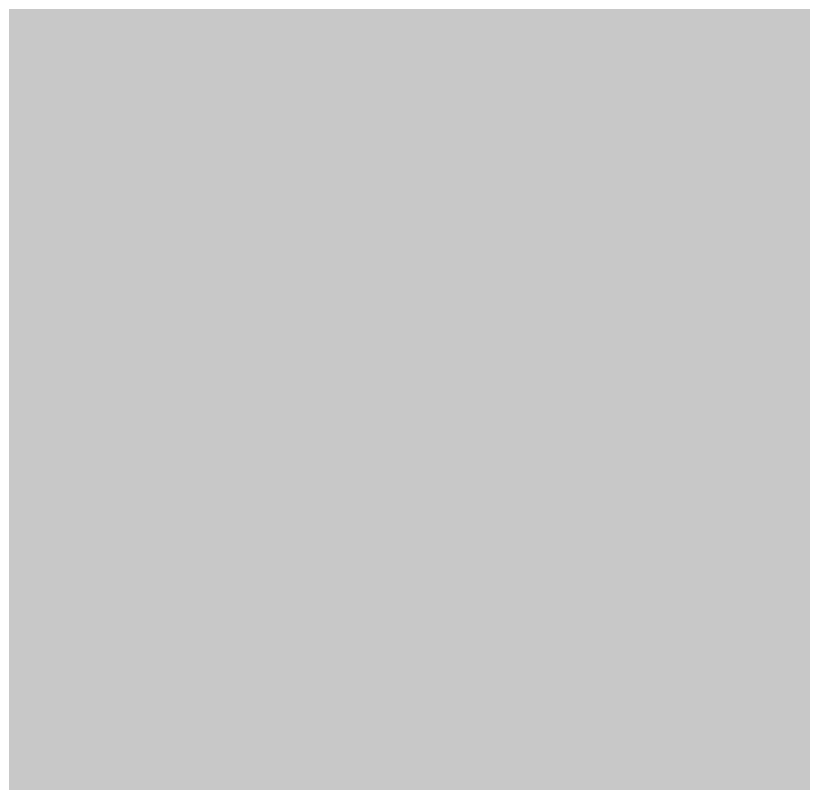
# Model space of a CAD drawing. Header units: inches. Extents: x 288635 to 693176, y 676945 to 1601077.
# Drawn here: x 498911 to 503177, y 1136158 to 1140318 of the extents above; entities that cross this region are included whole.
import ezdxf

# ---------------------------------------------------------------- set-up
doc = ezdxf.new("R2010")
doc.units = ezdxf.units.IN
doc.header["$MEASUREMENT"] = 0

msp = doc.modelspace()

# ---------------------------------------------------------------- hatches: boundary and pattern name
for points in [[(496298.1244, 1142829.9615), (496425.1247, 1142520.0809), (496602.925, 1142200.0403), (496806.1254, 1141859.6796), (497075.366, 1141493.9189), (497420.8067, 1141219.5983), (497954.2077, 1140960.5178), (498590.3026, 1140749.8032), (499013.6368, 1140643.9697), (499356.9971, 1140603.7892), (499511.0545, 1140585.7612), (499738.5966, 1140622.803), (500050.8055, 1140686.3031), (500357.7228, 1140770.9699), (500669.9318, 1140897.9702), (501162.0578, 1141056.7205), (501791.7674, 1141199.5958), (502188.6432, 1141215.4708), (502522.0188, 1141215.4708), (502818.3527, 1141162.554), (503161.6983, 1141074.8628), (503365.2084, 1140633.9242), (503429.5844, 1140494.4428), (503479.1989, 1140386.9448), (503749.0744, 1139884.2355), (503849.6163, 1139434.4429), (503807.2829, 1139148.6923), (503727.9077, 1138825.9), (503378.657, 1138233.2322), (502907.6978, 1137820.4813), (502792.1275, 1138261.3839), (502654.9672, 1138693.1847), (502446.6868, 1139104.6656), (502004.7259, 1139754.9069), (501379.8847, 1140400.0682), (501237.7255, 1140494.4428), (500775.3635, 1140801.389), (500606.0917, 1140494.4428), (500394.3627, 1140110.5076), (501395.1247, 1139251.9859), (501979.3259, 1138464.5843), (502284.1265, 1137890.5431), (502324.7666, 1137509.5424), (502360.3267, 1136996.4613), (502289.2065, 1136402.1002), (502162.2063, 1136102.3796), (502009.806, 1135873.7791), (501725.3254, 1135721.3788), (501364.6447, 1135670.5787), (500892.2037, 1135756.9389), (500526.443, 1135970.2993), (500221.6424, 1136290.3399), (500003.2019, 1136691.6607), (499774.6015, 1137458.7423), (499733.9614, 1138063.2635), (499774.6015, 1138850.6651), (499794.9215, 1139404.3862), (499356.9971, 1139533.1875), (499190.4003, 1139582.1865), (499129.4402, 1139124.9856), (499118.6574, 1138923.7066), (499083.7201, 1138271.5439), (499149.7602, 1137402.8622), (499261.5205, 1136935.5012), (499356.9971, 1136668.6564), (499459.6409, 1136381.7801), (499769.5215, 1135843.299), (500241.9624, 1135289.5779), (500678.8433, 1134933.9772), (501197.0043, 1134827.297), (501694.8453, 1134862.8571), (502152.0462, 1135030.4974), (502461.9269, 1135269.2579), (502721.0074, 1135665.4987), (502842.9276, 1136275.0999), (502935.9205, 1136817.385), (503484.5616, 1136324.624), (504124.6429, 1135857.2631), (504739.3241, 1135532.1424), (505181.285, 1135425.4622), (505851.8464, 1135440.7022), (506359.8474, 1135588.0225), (506781.4882, 1135765.8229), (507241.5325, 1136061.9951), (507469.5233, 1135699.892), (507590.2243, 1135217.0879), (507576.8131, 1134720.8725), (507482.9345, 1134372.1806), (507295.1774, 1133795.4978), (506986.7191, 1133285.8712), (506544.1487, 1132749.4221), (506064.1014, 1133037.4711), (505068.4194, 1133342.2717), (503955.8972, 1133621.6723), (503265.0158, 1133687.7124), (502965.2952, 1133672.4724), (502167.7336, 1133530.2321), (501558.1324, 1133327.0317), (501060.2914, 1133012.0711), (500145.8895, 1132209.4295), (499866.489, 1132036.7091), (499983.8787, 1132598.3244), (499902.5986, 1133350.1659), (499750.1983, 1134041.0473), (499511.4378, 1134554.1283), (499356.9971, 1134839.2496), (499313.3174, 1134919.889), (499125.357, 1135295.8098), (498896.7565, 1135880.0109), (498688.4761, 1136459.1321), (498480.1957, 1136906.173), (498078.8749, 1137464.9741), (497860.4345, 1137734.2147), (497494.6737, 1137967.8951), (497266.0733, 1138094.8954), (496768.2323, 1138196.4956), (496204.3512, 1138120.2954), (495615.07, 1137901.855), (495142.629, 1137556.4143), (494680.3481, 1137023.0132), (494179.3035, 1136254.2543), (493989.4667, 1135849.5309), (493690.6144, 1135452.6363), (493660.237, 1135412.2932), (493439.3835, 1135118.9859), (492895.8224, 1135515.2267), (493026.5979, 1135882.9418), (493143.0148, 1136163.4007), (493243.5566, 1136570.8599), (493259.4317, 1136951.8606), (493217.0983, 1137354.0281), (493111.2647, 1137920.2376), (492936.6394, 1138497.0304), (492714.3889, 1139094.9899), (492550.3469, 1139460.1156), (492264.5964, 1139830.533), (491978.8458, 1140126.867), (491534.3449, 1140439.0759), (491427.1832, 1140494.4428), (490899.3436, 1140767.1599), (490232.5923, 1141100.5356), (489491.7575, 1141476.2447), (489047.2566, 1141709.0785), (488660.9642, 1141941.9123), (488354.0469, 1142053.0375), (488041.8379, 1142243.5379), (487894.941, 1142339.8464), (487646.0205, 1142598.9269), (487381.8599, 1143106.9279), (487310.7398, 1143584.4489), (487356.4599, 1143747.0092), (487498.7002, 1143940.0496), (487783.1807, 1144082.2899), (487976.2211, 1144077.2099), (488240.3816, 1144021.3298), (488408.022, 1143868.9295), (488570.5823, 1143701.2891), (488916.023, 1143432.0486), (489215.7436, 1143203.4481), (489774.5447, 1142868.1675), (490114.9054, 1142756.4072), (490521.3062, 1142705.6071), (490770.2267, 1142720.8472), (491069.9473, 1142776.7273), (491440.788, 1142898.6475), (491705.7952, 1143061.102), (491896.2956, 1143188.1023), (492040.2292, 1143327.8025), (492162.9962, 1143488.6695), (492323.8631, 1143691.8699), (492467.7968, 1143971.2705), (492548.2303, 1144187.1709), (492640.5171, 1144420.0047), (492859.1045, 1144844.3214), (492899.5976, 1144922.9257), (493234.8783, 1145298.8465), (493570.159, 1145593.4871), (494128.9601, 1145974.4878), (494596.321, 1146253.8884), (495028.1219, 1146421.5287), (495378.6426, 1146446.9288), (495683.4432, 1146446.9288), (495952.6837, 1146380.8886), (496181.2842, 1146269.1284), (496399.7246, 1146111.6481), (496440.3647, 1145974.4878), (496445.4447, 1145837.3276), (496433.7074, 1145722.8884), (496425.1247, 1145639.2072), (496384.4846, 1145456.3268), (496287.9644, 1145121.0461), (496205.5357, 1144844.3214), (496145.7241, 1144643.5252), (496079.684, 1144328.5645), (496054.2839, 1143957.7238), (496125.4041, 1143449.7228), (496171.1242, 1143165.2422), (496298.1244, 1142829.9615)], [(504098.3251, 1138116.8153), (503812.5746, 1137783.4396), (503286.4412, 1137345.706), (504144.9629, 1136761.5049), (504851.0844, 1136390.6641), (505409.8855, 1136309.384), (505745.1661, 1136309.384), (506146.487, 1136375.4241), (506547.8078, 1136598.9445), (506903.4085, 1136903.7452), (507167.569, 1137386.3461), (507253.9292, 1137950.2272), (507228.5291, 1138295.6679), (507116.7689, 1138585.2285), (506994.8486, 1138905.2692), (506674.808, 1139474.2303), (506395.4074, 1140022.8714), (506243.0071, 1140408.9522), (507037.9165, 1140422.6553), (507218.3761, 1140425.7662), (507264.8103, 1140266.3735), (507426.6565, 1140029.5254), (507721.2971, 1139516.4444), (507944.8175, 1139079.5635), (508153.0979, 1138530.9224), (508203.898, 1138119.4416), (508214.0581, 1137743.5208), (508086.4397, 1137349.4729), (508063.7191, 1137304.0318), (507710.9254, 1136598.4442), (507241.5325, 1136061.9951), (506781.4882, 1135765.8229), (506359.8474, 1135588.0225), (505851.8464, 1135440.7022), (505181.285, 1135425.4622), (504739.3241, 1135532.1424), (504124.6429, 1135857.2631), (503484.5616, 1136324.624), (502935.9205, 1136817.385), (502842.9276, 1136275.0999), (502721.0074, 1135665.4987), (502461.9269, 1135269.2579), (502152.0462, 1135030.4974), (501694.8453, 1134862.8571), (501197.0043, 1134827.297), (500678.8433, 1134933.9772), (500241.9624, 1135289.5779), (499769.5215, 1135843.299), (499459.6409, 1136381.7801), (499356.9971, 1136668.6564), (499261.5205, 1136935.5012), (499149.7602, 1137402.8622), (499083.7201, 1138271.5439), (499118.6574, 1138923.7066), (499129.4402, 1139124.9856), (499190.4003, 1139582.1865), (499356.9971, 1139533.1875), (499794.9215, 1139404.3862), (499774.6015, 1138850.6651), (499733.9614, 1138063.2635), (499774.6015, 1137458.7423), (500003.2019, 1136691.6607), (500221.6424, 1136290.3399), (500526.443, 1135970.2993), (500892.2037, 1135756.9389), (501364.6447, 1135670.5787), (501725.3254, 1135721.3788), (502009.806, 1135873.7791), (502162.2063, 1136102.3796), (502289.2065, 1136402.1002), (502360.3267, 1136996.4613), (502324.7666, 1137509.5424), (502284.1265, 1137890.5431), (501979.3259, 1138464.5843), (501395.1247, 1139251.9859), (500394.3627, 1140110.5076), (500606.0917, 1140494.4428), (500775.3635, 1140801.389), (501237.7255, 1140494.4428), (501379.8847, 1140400.0682), (502004.7259, 1139754.9069), (502446.6868, 1139104.6656), (502654.9672, 1138693.1847), (502792.1275, 1138261.3839), (502907.6978, 1137820.4813), (503378.657, 1138233.2322), (503727.9077, 1138825.9), (503807.2829, 1139148.6923), (503849.6163, 1139434.4429), (503749.0744, 1139884.2355), (503479.1989, 1140386.9448), (503429.5844, 1140494.4428), (503365.2084, 1140633.9242), (503161.6983, 1141074.8628), (504204.1587, 1140799.6956), (504274.0358, 1140494.4428), (504304.7005, 1140360.4864), (504374.4327, 1140029.2583), (504452.8675, 1139656.6933), (504500.4926, 1139132.8173), (504474.0342, 1138810.025), (504341.7423, 1138466.066), (504098.3251, 1138116.8153)]]:
    msp.add_hatch(color=256).paths.add_polyline_path(points, flags=0)

doc.saveas('drawing.dxf')
